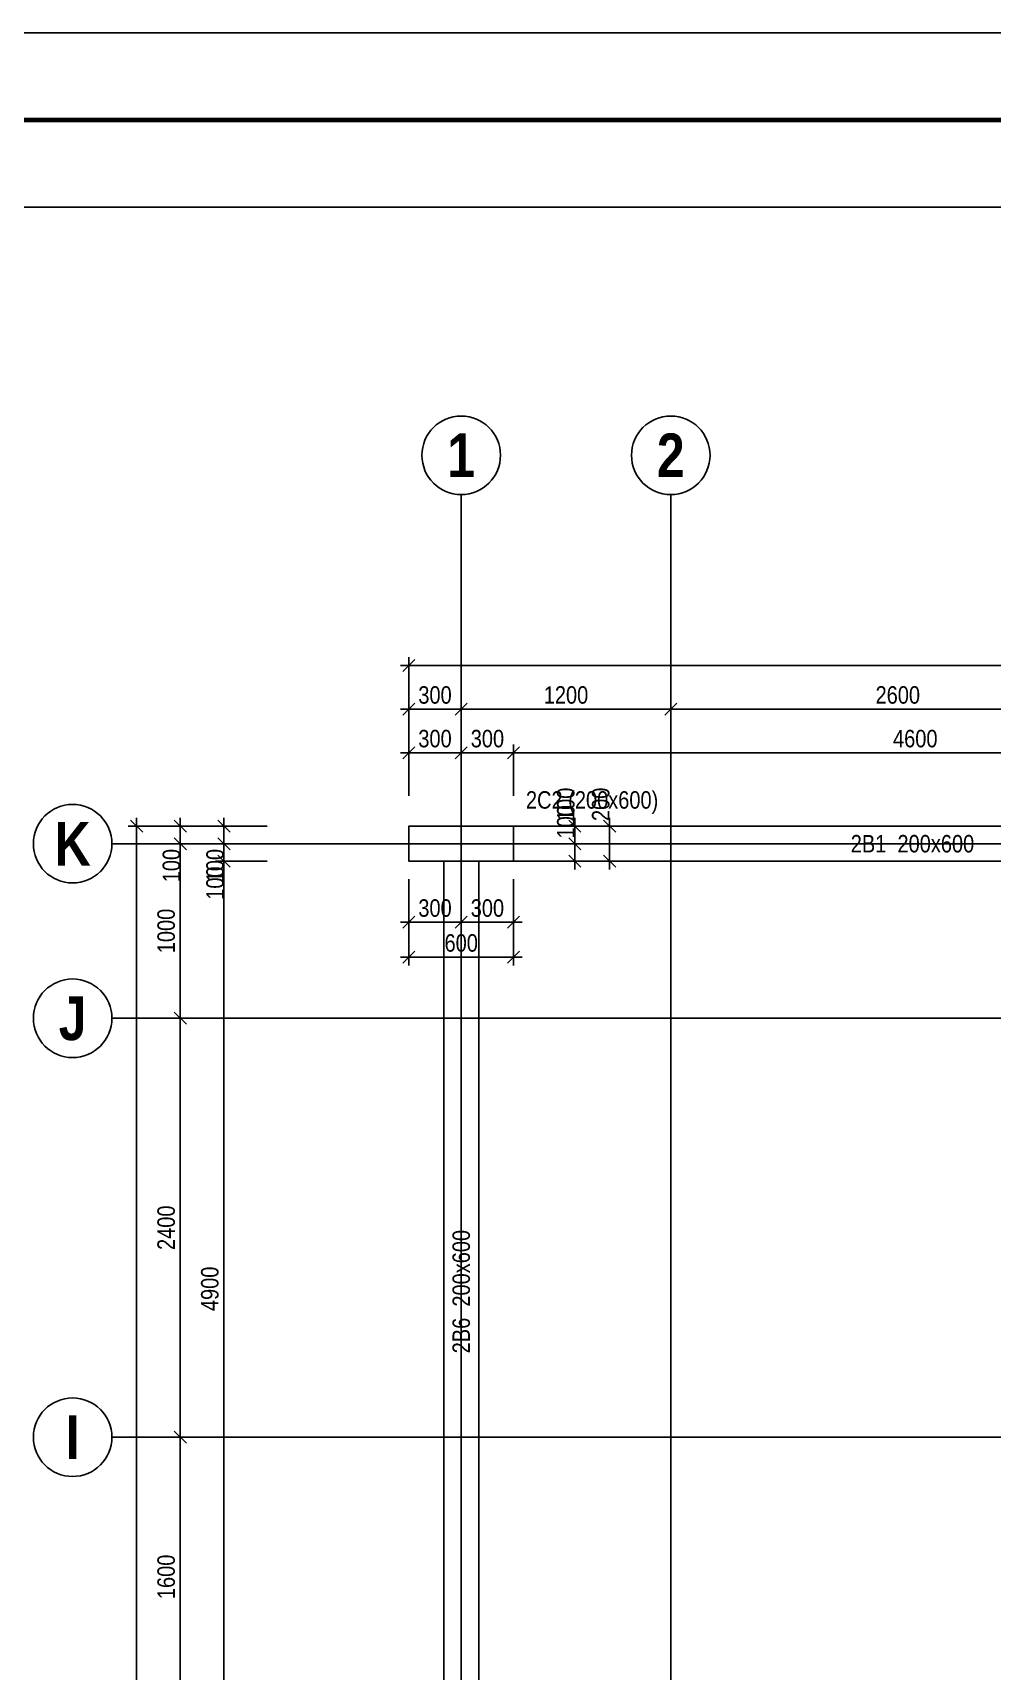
# Model space of a CAD drawing. Extents: x 0 to 206258, y -403073 to 0.
# Drawn here: x 76581 to 82075, y -21033 to -11647 of the extents above; entities that cross this region are included whole.
import ezdxf
from ezdxf.enums import TextEntityAlignment as Align
from ezdxf.lldxf.tags import DXFTag

# ---------------------------------------------------------------- set-up
doc = ezdxf.new("R2010")
doc.units = 0
doc.header["$LTSCALE"] = 1000
for name, color, linetype in [('Axis Circle(Dir 1)', 150, 'Continuous'), ('Axis Circle(Dir 2)', 150, 'Continuous'), ('Axis Label(Dir 1)', 7, 'Continuous'), ('Axis Label(Dir 2)', 7, 'Continuous'), ('Axis Line(Dir 1)', 8, 'CENTER2'), ('Axis Line(Dir 2)', 150, 'CENTER2'), ('Column Line', 7, 'Continuous'), ('Dimension Line', 5, 'Continuous'), ('SHEETSUMMARY-50', 1, 'Continuous'), ('SheetView', 40, 'Continuous'), ('SheetViewOut', 231, 'Continuous')]:
    doc.layers.add(name, color=color, linetype=linetype)
for name, color, linetype, true_color in [('Beam Label', 159, 'Continuous', 0x35424f), ('Beam Line', 159, 'HIDDEN2', 0x35424f), ('Column Label', 159, 'Continuous', 0x35424f)]:
    doc.layers.add(name, color=color, linetype=linetype, true_color=true_color)
doc.styles.add('Axis Label(Dir 1)', font='ARIALNB.TTF', dxfattribs={"height": 250})
doc.styles.add('Axis Label(Dir 2)', font='ARIALNB.TTF', dxfattribs={"height": 250})
doc.styles.add('Beam Label', font='ARIALN.TTF', dxfattribs={"height": 100})
doc.styles.add('Column Label', font='ARIALN.TTF', dxfattribs={"height": 100})
doc.styles.add('Dimension Text', font='ARIALN.TTF', dxfattribs={"height": 100})
tags = doc.linetypes.add('CENTER2', pattern=[1.125, 0.75, -0.125, 0.125, -0.125]).pattern_tags.tags
tags[10:11] = [DXFTag(74, 4), DXFTag(75, 0), DXFTag(340, '0'), DXFTag(46, 0.0), DXFTag(50, 0.0), DXFTag(44, 0.0), DXFTag(45, 0.0)]
tags[8:9] = [DXFTag(74, 4), DXFTag(75, 0), DXFTag(340, '0'), DXFTag(46, 0.0), DXFTag(50, 0.0), DXFTag(44, 0.0), DXFTag(45, 0.0)]
tags[6:7] = [DXFTag(74, 4), DXFTag(75, 0), DXFTag(340, '0'), DXFTag(46, 0.0), DXFTag(50, 0.0), DXFTag(44, 0.0), DXFTag(45, 0.0)]
tags[4:5] = [DXFTag(74, 4), DXFTag(75, 0), DXFTag(340, '0'), DXFTag(46, 0.0), DXFTag(50, 0.0), DXFTag(44, 0.0), DXFTag(45, 0.0)]
tags = doc.linetypes.add('HIDDEN2', pattern=[0.1875, 0.125, -0.0625]).pattern_tags.tags
tags[6:7] = [DXFTag(74, 4), DXFTag(75, 0), DXFTag(340, '0'), DXFTag(46, 0.0), DXFTag(50, 0.0), DXFTag(44, 0.0), DXFTag(45, 0.0)]
tags[4:5] = [DXFTag(74, 4), DXFTag(75, 0), DXFTag(340, '0'), DXFTag(46, 0.0), DXFTag(50, 0.0), DXFTag(44, 0.0), DXFTag(45, 0.0)]
doc.dimstyles.get("Standard").update_dxf_attribs({"dimtxt": 100, "dimasz": 30, "dimexe": 48.3, "dimexo": 103.5, "dimgap": 30, "dimtad": 1, "dimtoh": 1, "dimdec": 1, "dimdsep": 46, "dimtxsty": 'Dimension Text', "dimblk": 'PCDIM_TICK', "dimcen": 0.09, "dimclrd": 5, "dimclre": 5, "dimclrt": 5, "dimadec": 1, "dimazin": 0, "dimtp": 1, "dimtm": 1, "dimtfac": 1, "dimtdec": 4, "dimtofl": 0, "dimtmove": 0, "dimatfit": 3, "dimfxl": 1, "dimtolj": 1, "dimtzin": 0, "dimarcsym": 0})

# ---------------------------------------------------------------- blocks, each defined once
blk = doc.blocks.new('PCDIM_TICK')
at = {"layer": 'Dimension Line', "color": 0, "transparency": 33554687}
for p, q in [((1.15, 1.15), (-1.15, -1.15)), ((1.61, 0), (0, 0))]:
    blk.add_line(p, q, dxfattribs=at)
blk = doc.blocks.new('*U750')
at = {"layer": 'Dimension Line', "color": 5, "true_color": 0x0000ff, "transparency": 16777216}
for p, q in [((78734.3, -16495.7), (78734.3, -16790.5)), ((79034.3, -16495.7), (79034.3, -16790.5)), ((78734.3, -16742.2), (79034.3, -16742.2))]:
    blk.add_line(p, q, dxfattribs=at)
at = {"layer": 'Dimension Line', "color": 5, "true_color": 0x0000ff, "transparency": 16777216, "xscale": 30, "yscale": 30, "rotation": 180.0000000000004}
blk.add_blockref('PCDIM_TICK', (78734.3, -16742.2), dxfattribs=at)
at = {"layer": 'Dimension Line', "color": 5, "true_color": 0x0000ff, "transparency": 16777216, "xscale": 30, "yscale": 30}
blk.add_blockref('PCDIM_TICK', (79034.3, -16742.2), dxfattribs=at)
at = {"layer": 'Dimension Line', "color": 5, "true_color": 0x0000ff, "transparency": 16777216, "insert": (78884.3, -16712.2), "char_height": 100, "width": 181.501, "attachment_point": 8, "style": 'Dimension Text'}
blk.add_mtext('300', dxfattribs=at)
blk = doc.blocks.new('*U751')
at = {"layer": 'Dimension Line', "color": 5, "true_color": 0x0000ff, "transparency": 16777216}
for p, q in [((79034.3, -16495.7), (79034.3, -16790.5)), ((79334.3, -16495.7), (79334.3, -16790.5)), ((79034.3, -16742.2), (79334.3, -16742.2))]:
    blk.add_line(p, q, dxfattribs=at)
at = {"layer": 'Dimension Line', "color": 5, "true_color": 0x0000ff, "transparency": 16777216, "xscale": 30, "yscale": 30, "rotation": 180.0000000000004}
blk.add_blockref('PCDIM_TICK', (79034.3, -16742.2), dxfattribs=at)
at = {"layer": 'Dimension Line', "color": 5, "true_color": 0x0000ff, "transparency": 16777216, "xscale": 30, "yscale": 30}
blk.add_blockref('PCDIM_TICK', (79334.3, -16742.2), dxfattribs=at)
at = {"layer": 'Dimension Line', "color": 5, "true_color": 0x0000ff, "transparency": 16777216, "insert": (79184.3, -16712.2), "char_height": 100, "width": 181.501, "attachment_point": 8, "style": 'Dimension Text'}
blk.add_mtext('300', dxfattribs=at)
blk = doc.blocks.new('*U752')
at = {"layer": 'Dimension Line', "color": 5, "true_color": 0x0000ff, "transparency": 16777216}
for p, q in [((78734.3, -16495.7), (78734.3, -16990.5)), ((79334.3, -16495.7), (79334.3, -16990.5)), ((78734.3, -16942.2), (79334.3, -16942.2))]:
    blk.add_line(p, q, dxfattribs=at)
at = {"layer": 'Dimension Line', "color": 5, "true_color": 0x0000ff, "transparency": 16777216, "xscale": 30, "yscale": 30, "rotation": 180.0000000000004}
blk.add_blockref('PCDIM_TICK', (78734.3, -16942.2), dxfattribs=at)
at = {"layer": 'Dimension Line', "color": 5, "true_color": 0x0000ff, "transparency": 16777216, "xscale": 30, "yscale": 30}
blk.add_blockref('PCDIM_TICK', (79334.3, -16942.2), dxfattribs=at)
at = {"layer": 'Dimension Line', "color": 5, "true_color": 0x0000ff, "transparency": 16777216, "insert": (79034.3, -16912.2), "char_height": 100, "width": 181.97, "attachment_point": 8, "style": 'Dimension Text'}
blk.add_mtext('600', dxfattribs=at)
blk = doc.blocks.new('*U753')
at = {"layer": 'Dimension Line', "color": 5, "true_color": 0x0000ff, "transparency": 16777216}
for p, q in [((79437.8, -16292.2), (79732.6, -16292.2)), ((79684.3, -16292.2), (79684.3, -16262.2)), ((79684.3, -16392.2), (79684.3, -16292.2)), ((79437.8, -16392.2), (79732.6, -16392.2))]:
    blk.add_line(p, q, dxfattribs=at)
at = {"layer": 'Dimension Line', "color": 5, "true_color": 0x0000ff, "transparency": 16777216, "xscale": 30, "yscale": 30}
for p, rotation in [((79684.3, -16292.2), 89.99999999999447), ((79684.3, -16392.2), 269.9999999999834)]:
    blk.add_blockref('PCDIM_TICK', p, dxfattribs=dict(at, rotation=rotation))
at = {"layer": 'Dimension Line', "color": 5, "true_color": 0x0000ff, "transparency": 16777216, "insert": (79684.3, -16262.2), "char_height": 100, "width": 173.928, "attachment_point": 7, "rotation": 90, "style": 'Dimension Text'}
blk.add_mtext('100', dxfattribs=at)
blk = doc.blocks.new('*U754')
at = {"layer": 'Dimension Line', "color": 5, "true_color": 0x0000ff, "transparency": 16777216}
for p, q in [((79437.8, -16192.2), (79732.6, -16192.2)), ((79684.3, -16192.2), (79684.3, -16162.2)), ((79684.3, -16292.2), (79684.3, -16192.2)), ((79437.8, -16292.2), (79732.6, -16292.2))]:
    blk.add_line(p, q, dxfattribs=at)
at = {"layer": 'Dimension Line', "color": 5, "true_color": 0x0000ff, "transparency": 16777216, "xscale": 30, "yscale": 30}
for p, rotation in [((79684.3, -16192.2), 89.99999999999447), ((79684.3, -16292.2), 269.9999999999834)]:
    blk.add_blockref('PCDIM_TICK', p, dxfattribs=dict(at, rotation=rotation))
at = {"layer": 'Dimension Line', "color": 5, "true_color": 0x0000ff, "transparency": 16777216, "insert": (79684.3, -16162.2), "char_height": 100, "width": 173.928, "attachment_point": 7, "rotation": 90, "style": 'Dimension Text'}
blk.add_mtext('100', dxfattribs=at)
blk = doc.blocks.new('*U755')
at = {"layer": 'Dimension Line', "color": 5, "true_color": 0x0000ff, "transparency": 16777216}
for p, q in [((79437.8, -16192.2), (79932.6, -16192.2)), ((79884.3, -16192.2), (79884.3, -16162.2)), ((79884.3, -16392.2), (79884.3, -16192.2)), ((79437.8, -16392.2), (79932.6, -16392.2))]:
    blk.add_line(p, q, dxfattribs=at)
at = {"layer": 'Dimension Line', "color": 5, "true_color": 0x0000ff, "transparency": 16777216, "xscale": 30, "yscale": 30}
for p, rotation in [((79884.3, -16192.2), 89.99999999999447), ((79884.3, -16392.2), 269.9999999999834)]:
    blk.add_blockref('PCDIM_TICK', p, dxfattribs=dict(at, rotation=rotation))
at = {"layer": 'Dimension Line', "color": 5, "true_color": 0x0000ff, "transparency": 16777216, "insert": (79884.3, -16162.2), "char_height": 100, "width": 182.775, "attachment_point": 7, "rotation": 90, "style": 'Dimension Text'}
blk.add_mtext('200', dxfattribs=at)
blk = doc.blocks.new('*U770')
at = {"layer": 'Dimension Line', "color": 5, "true_color": 0x0000ff, "transparency": 16777216}
for p, q in [((79334.3, -16018), (79334.3, -15723.2)), ((83934.3, -16018), (83934.3, -15723.2)), ((83934.3, -15771.5), (79334.3, -15771.5))]:
    blk.add_line(p, q, dxfattribs=at)
at = {"layer": 'Dimension Line', "color": 5, "true_color": 0x0000ff, "transparency": 16777216, "xscale": 30, "yscale": 30, "rotation": 180.0000000000004}
blk.add_blockref('PCDIM_TICK', (79334.3, -15771.5), dxfattribs=at)
at = {"layer": 'Dimension Line', "color": 5, "true_color": 0x0000ff, "transparency": 16777216, "xscale": 30, "yscale": 30}
blk.add_blockref('PCDIM_TICK', (83934.3, -15771.5), dxfattribs=at)
at = {"layer": 'Dimension Line', "color": 5, "true_color": 0x0000ff, "transparency": 16777216, "insert": (81634.3, -15741.5), "char_height": 100, "width": 249.196, "attachment_point": 8, "style": 'Dimension Text'}
blk.add_mtext('4600', dxfattribs=at)
blk = doc.blocks.new('*U771')
at = {"layer": 'Dimension Line', "color": 5, "true_color": 0x0000ff, "transparency": 16777216}
for p, q in [((79034.3, -16018), (79034.3, -15723.2)), ((79334.3, -16018), (79334.3, -15723.2)), ((79334.3, -15771.5), (79034.3, -15771.5))]:
    blk.add_line(p, q, dxfattribs=at)
at = {"layer": 'Dimension Line', "color": 5, "true_color": 0x0000ff, "transparency": 16777216, "xscale": 30, "yscale": 30, "rotation": 180.0000000000004}
blk.add_blockref('PCDIM_TICK', (79034.3, -15771.5), dxfattribs=at)
at = {"layer": 'Dimension Line', "color": 5, "true_color": 0x0000ff, "transparency": 16777216, "xscale": 30, "yscale": 30}
blk.add_blockref('PCDIM_TICK', (79334.3, -15771.5), dxfattribs=at)
at = {"layer": 'Dimension Line', "color": 5, "true_color": 0x0000ff, "transparency": 16777216, "insert": (79184.3, -15741.5), "char_height": 100, "width": 181.501, "attachment_point": 8, "style": 'Dimension Text'}
blk.add_mtext('300', dxfattribs=at)
blk = doc.blocks.new('*U772')
at = {"layer": 'Dimension Line', "color": 5, "true_color": 0x0000ff, "transparency": 16777216}
for p, q in [((78734.3, -16018), (78734.3, -15723.2)), ((79034.3, -16018), (79034.3, -15723.2)), ((79034.3, -15771.5), (78734.3, -15771.5))]:
    blk.add_line(p, q, dxfattribs=at)
at = {"layer": 'Dimension Line', "color": 5, "true_color": 0x0000ff, "transparency": 16777216, "xscale": 30, "yscale": 30, "rotation": 180.0000000000004}
blk.add_blockref('PCDIM_TICK', (78734.3, -15771.5), dxfattribs=at)
at = {"layer": 'Dimension Line', "color": 5, "true_color": 0x0000ff, "transparency": 16777216, "xscale": 30, "yscale": 30}
blk.add_blockref('PCDIM_TICK', (79034.3, -15771.5), dxfattribs=at)
at = {"layer": 'Dimension Line', "color": 5, "true_color": 0x0000ff, "transparency": 16777216, "insert": (78884.3, -15741.5), "char_height": 100, "width": 181.501, "attachment_point": 8, "style": 'Dimension Text'}
blk.add_mtext('300', dxfattribs=at)
blk = doc.blocks.new('*U783')
at = {"layer": 'Dimension Line', "color": 5, "true_color": 0x0000ff, "transparency": 16777216}
for p, q in [((80234.3, -16018), (80234.3, -15473.2)), ((82834.3, -16018), (82834.3, -15473.2)), ((82834.3, -15521.5), (80234.3, -15521.5))]:
    blk.add_line(p, q, dxfattribs=at)
at = {"layer": 'Dimension Line', "color": 5, "true_color": 0x0000ff, "transparency": 16777216, "xscale": 30, "yscale": 30, "rotation": 180.0000000000004}
blk.add_blockref('PCDIM_TICK', (80234.3, -15521.5), dxfattribs=at)
at = {"layer": 'Dimension Line', "color": 5, "true_color": 0x0000ff, "transparency": 16777216, "xscale": 30, "yscale": 30}
blk.add_blockref('PCDIM_TICK', (82834.3, -15521.5), dxfattribs=at)
at = {"layer": 'Dimension Line', "color": 5, "true_color": 0x0000ff, "transparency": 16777216, "insert": (81534.3, -15491.5), "char_height": 100, "width": 247.252, "attachment_point": 8, "style": 'Dimension Text'}
blk.add_mtext('2600', dxfattribs=at)
blk = doc.blocks.new('*U784')
at = {"layer": 'Dimension Line', "color": 5, "true_color": 0x0000ff, "transparency": 16777216}
for p, q in [((79034.3, -16018), (79034.3, -15473.2)), ((80234.3, -16018), (80234.3, -15473.2)), ((80234.3, -15521.5), (79034.3, -15521.5))]:
    blk.add_line(p, q, dxfattribs=at)
at = {"layer": 'Dimension Line', "color": 5, "true_color": 0x0000ff, "transparency": 16777216, "xscale": 30, "yscale": 30, "rotation": 180.0000000000004}
blk.add_blockref('PCDIM_TICK', (79034.3, -15521.5), dxfattribs=at)
at = {"layer": 'Dimension Line', "color": 5, "true_color": 0x0000ff, "transparency": 16777216, "xscale": 30, "yscale": 30}
blk.add_blockref('PCDIM_TICK', (80234.3, -15521.5), dxfattribs=at)
at = {"layer": 'Dimension Line', "color": 5, "true_color": 0x0000ff, "transparency": 16777216, "insert": (79634.3, -15491.5), "char_height": 100, "width": 238.405, "attachment_point": 8, "style": 'Dimension Text'}
blk.add_mtext('1200', dxfattribs=at)
blk = doc.blocks.new('*U785')
at = {"layer": 'Dimension Line', "color": 5, "true_color": 0x0000ff, "transparency": 16777216}
for p, q in [((78734.3, -16018), (78734.3, -15473.2)), ((79034.3, -16018), (79034.3, -15473.2)), ((79034.3, -15521.5), (78734.3, -15521.5))]:
    blk.add_line(p, q, dxfattribs=at)
at = {"layer": 'Dimension Line', "color": 5, "true_color": 0x0000ff, "transparency": 16777216, "xscale": 30, "yscale": 30, "rotation": 180.0000000000004}
blk.add_blockref('PCDIM_TICK', (78734.3, -15521.5), dxfattribs=at)
at = {"layer": 'Dimension Line', "color": 5, "true_color": 0x0000ff, "transparency": 16777216, "xscale": 30, "yscale": 30}
blk.add_blockref('PCDIM_TICK', (79034.3, -15521.5), dxfattribs=at)
at = {"layer": 'Dimension Line', "color": 5, "true_color": 0x0000ff, "transparency": 16777216, "insert": (78884.3, -15491.5), "char_height": 100, "width": 181.501, "attachment_point": 8, "style": 'Dimension Text'}
blk.add_mtext('300', dxfattribs=at)
blk = doc.blocks.new('*U786')
at = {"layer": 'Dimension Line', "color": 5, "true_color": 0x0000ff, "transparency": 16777216}
for p, q in [((78734.3, -16018), (78734.3, -15223.2)), ((92134.3, -15271.5), (78734.3, -15271.5)), ((92134.3, -16018), (92134.3, -15223.2))]:
    blk.add_line(p, q, dxfattribs=at)
at = {"layer": 'Dimension Line', "color": 5, "true_color": 0x0000ff, "transparency": 16777216, "xscale": 30, "yscale": 30, "rotation": 180.0000000000004}
blk.add_blockref('PCDIM_TICK', (78734.3, -15271.5), dxfattribs=at)
at = {"layer": 'Dimension Line', "color": 5, "true_color": 0x0000ff, "transparency": 16777216, "xscale": 30, "yscale": 30}
blk.add_blockref('PCDIM_TICK', (92134.3, -15271.5), dxfattribs=at)
at = {"layer": 'Dimension Line', "color": 5, "true_color": 0x0000ff, "transparency": 16777216, "insert": (85434.3, -15241.5), "char_height": 100, "width": 302.882, "attachment_point": 8, "style": 'Dimension Text'}
blk.add_mtext('13400', dxfattribs=at)
blk = doc.blocks.new('*U817')
at = {"layer": 'Dimension Line', "color": 5, "true_color": 0x0000ff, "transparency": 16777216}
for p, q in [((77922.4, -16192.2), (77627.6, -16192.2)), ((77675.9, -16192.2), (77675.9, -16292.2)), ((77922.4, -16292.2), (77627.6, -16292.2)), ((77675.9, -16292.2), (77675.9, -16322.2))]:
    blk.add_line(p, q, dxfattribs=at)
at = {"layer": 'Dimension Line', "color": 5, "true_color": 0x0000ff, "transparency": 16777216, "xscale": 30, "yscale": 30}
for p, rotation in [((77675.9, -16192.2), 89.99999999999447), ((77675.9, -16292.2), 269.9999999999834)]:
    blk.add_blockref('PCDIM_TICK', p, dxfattribs=dict(at, rotation=rotation))
at = {"layer": 'Dimension Line', "color": 5, "true_color": 0x0000ff, "transparency": 16777216, "insert": (77675.9, -16322.2), "char_height": 100, "width": 173.928, "attachment_point": 9, "rotation": 90, "style": 'Dimension Text'}
blk.add_mtext('100', dxfattribs=at)
blk = doc.blocks.new('*U818')
at = {"layer": 'Dimension Line', "color": 5, "true_color": 0x0000ff, "transparency": 16777216}
for p, q in [((77922.4, -16292.2), (77627.6, -16292.2)), ((77675.9, -16292.2), (77675.9, -16392.2)), ((77922.4, -16392.2), (77627.6, -16392.2)), ((77675.9, -16392.2), (77675.9, -16422.2))]:
    blk.add_line(p, q, dxfattribs=at)
at = {"layer": 'Dimension Line', "color": 5, "true_color": 0x0000ff, "transparency": 16777216, "xscale": 30, "yscale": 30}
for p, rotation in [((77675.9, -16292.2), 89.99999999999447), ((77675.9, -16392.2), 269.9999999999834)]:
    blk.add_blockref('PCDIM_TICK', p, dxfattribs=dict(at, rotation=rotation))
at = {"layer": 'Dimension Line', "color": 5, "true_color": 0x0000ff, "transparency": 16777216, "insert": (77675.9, -16422.2), "char_height": 100, "width": 173.928, "attachment_point": 9, "rotation": 90, "style": 'Dimension Text'}
blk.add_mtext('100', dxfattribs=at)
blk = doc.blocks.new('*U819')
at = {"layer": 'Dimension Line', "color": 5, "true_color": 0x0000ff, "transparency": 16777216}
for p, q in [((77922.4, -16392.2), (77627.6, -16392.2)), ((77675.9, -16392.2), (77675.9, -21292.2)), ((77922.4, -21292.2), (77627.6, -21292.2))]:
    blk.add_line(p, q, dxfattribs=at)
at = {"layer": 'Dimension Line', "color": 5, "true_color": 0x0000ff, "transparency": 16777216, "xscale": 30, "yscale": 30}
for p, rotation in [((77675.9, -16392.2), 89.99999999999447), ((77675.9, -21292.2), 269.9999999999834)]:
    blk.add_blockref('PCDIM_TICK', p, dxfattribs=dict(at, rotation=rotation))
at = {"layer": 'Dimension Line', "color": 5, "true_color": 0x0000ff, "transparency": 16777216, "insert": (77645.9, -18842.2), "char_height": 100, "width": 249.196, "attachment_point": 8, "rotation": 90, "style": 'Dimension Text'}
blk.add_mtext('4900', dxfattribs=at)
blk = doc.blocks.new('*U833')
at = {"layer": 'Dimension Line', "color": 5, "true_color": 0x0000ff, "transparency": 16777216}
for p, q in [((77922.4, -16192.2), (77377.6, -16192.2)), ((77425.9, -16192.2), (77425.9, -16292.2)), ((77922.4, -16292.2), (77377.6, -16292.2)), ((77425.9, -16292.2), (77425.9, -16322.2))]:
    blk.add_line(p, q, dxfattribs=at)
at = {"layer": 'Dimension Line', "color": 5, "true_color": 0x0000ff, "transparency": 16777216, "xscale": 30, "yscale": 30}
for p, rotation in [((77425.9, -16192.2), 89.99999999999447), ((77425.9, -16292.2), 269.9999999999834)]:
    blk.add_blockref('PCDIM_TICK', p, dxfattribs=dict(at, rotation=rotation))
at = {"layer": 'Dimension Line', "color": 5, "true_color": 0x0000ff, "transparency": 16777216, "insert": (77425.9, -16322.2), "char_height": 100, "width": 173.928, "attachment_point": 9, "rotation": 90, "style": 'Dimension Text'}
blk.add_mtext('100', dxfattribs=at)
blk = doc.blocks.new('*U834')
at = {"layer": 'Dimension Line', "color": 5, "true_color": 0x0000ff, "transparency": 16777216}
for p, q in [((77922.4, -16292.2), (77377.6, -16292.2)), ((77425.9, -16292.2), (77425.9, -17292.2)), ((77922.4, -17292.2), (77377.6, -17292.2))]:
    blk.add_line(p, q, dxfattribs=at)
at = {"layer": 'Dimension Line', "color": 5, "true_color": 0x0000ff, "transparency": 16777216, "xscale": 30, "yscale": 30}
for p, rotation in [((77425.9, -16292.2), 89.99999999999447), ((77425.9, -17292.2), 269.9999999999834)]:
    blk.add_blockref('PCDIM_TICK', p, dxfattribs=dict(at, rotation=rotation))
at = {"layer": 'Dimension Line', "color": 5, "true_color": 0x0000ff, "transparency": 16777216, "insert": (77395.9, -16792.2), "char_height": 100, "width": 238.405, "attachment_point": 8, "rotation": 90, "style": 'Dimension Text'}
blk.add_mtext('1000', dxfattribs=at)
blk = doc.blocks.new('*U835')
at = {"layer": 'Dimension Line', "color": 5, "true_color": 0x0000ff, "transparency": 16777216}
for p, q in [((77922.4, -17292.2), (77377.6, -17292.2)), ((77425.9, -17292.2), (77425.9, -19692.2)), ((77922.4, -19692.2), (77377.6, -19692.2))]:
    blk.add_line(p, q, dxfattribs=at)
at = {"layer": 'Dimension Line', "color": 5, "true_color": 0x0000ff, "transparency": 16777216, "xscale": 30, "yscale": 30}
for p, rotation in [((77425.9, -17292.2), 89.99999999999447), ((77425.9, -19692.2), 269.9999999999834)]:
    blk.add_blockref('PCDIM_TICK', p, dxfattribs=dict(at, rotation=rotation))
at = {"layer": 'Dimension Line', "color": 5, "true_color": 0x0000ff, "transparency": 16777216, "insert": (77395.9, -18492.2), "char_height": 100, "width": 247.252, "attachment_point": 8, "rotation": 90, "style": 'Dimension Text'}
blk.add_mtext('2400', dxfattribs=at)
blk = doc.blocks.new('*U836')
at = {"layer": 'Dimension Line', "color": 5, "true_color": 0x0000ff, "transparency": 16777216}
for p, q in [((77922.4, -19692.2), (77377.6, -19692.2)), ((77425.9, -19692.2), (77425.9, -21292.2)), ((77922.4, -21292.2), (77377.6, -21292.2))]:
    blk.add_line(p, q, dxfattribs=at)
at = {"layer": 'Dimension Line', "color": 5, "true_color": 0x0000ff, "transparency": 16777216, "xscale": 30, "yscale": 30}
for p, rotation in [((77425.9, -19692.2), 89.99999999999447), ((77425.9, -21292.2), 269.9999999999834)]:
    blk.add_blockref('PCDIM_TICK', p, dxfattribs=dict(at, rotation=rotation))
at = {"layer": 'Dimension Line', "color": 5, "true_color": 0x0000ff, "transparency": 16777216, "insert": (77395.9, -20492.2), "char_height": 100, "width": 238.405, "attachment_point": 8, "rotation": 90, "style": 'Dimension Text'}
blk.add_mtext('1600', dxfattribs=at)
blk = doc.blocks.new('*U848')
at = {"layer": 'Dimension Line', "color": 5, "true_color": 0x0000ff, "transparency": 16777216}
for p, q in [((77922.4, -16192.2), (77127.6, -16192.2)), ((77175.9, -16192.2), (77175.9, -35092.2)), ((77922.4, -35092.2), (77127.6, -35092.2))]:
    blk.add_line(p, q, dxfattribs=at)
at = {"layer": 'Dimension Line', "color": 5, "true_color": 0x0000ff, "transparency": 16777216, "xscale": 30, "yscale": 30}
for p, rotation in [((77175.9, -16192.2), 89.99999999999447), ((77175.9, -35092.2), 269.9999999999834)]:
    blk.add_blockref('PCDIM_TICK', p, dxfattribs=dict(at, rotation=rotation))
at = {"layer": 'Dimension Line', "color": 5, "true_color": 0x0000ff, "transparency": 16777216, "insert": (77145.9, -25642.2), "char_height": 100, "width": 302.882, "attachment_point": 8, "rotation": 90, "style": 'Dimension Text'}
blk.add_mtext('18900', dxfattribs=at)

msp = doc.modelspace()

# ---------------------------------------------------------------- linework, layer by layer
at = {"layer": 'Axis Circle(Dir 1)', "transparency": 33554687}
for centre in [(76809.29, -16292.207), (76809.29, -17292.207), (76809.29, -19692.207)]:
    msp.add_circle(centre, 225, dxfattribs=at)
at = {"layer": 'Axis Circle(Dir 2)', "transparency": 33554687}
for centre in [(79034.29, -14067.207), (80234.29, -14067.207)]:
    msp.add_circle(centre, 225, dxfattribs=at)
at = {"layer": 'Axis Line(Dir 1)', "transparency": 33554687}
for points in [[(77034.29, -16292.207), (94834.29, -16292.207)], [(77034.29, -17292.207), (94834.29, -17292.207)], [(77034.29, -19692.207), (94834.29, -19692.207)]]:
    msp.add_lwpolyline(points, dxfattribs=at)
at = {"layer": 'Axis Line(Dir 2)', "transparency": 33554687}
for points in [[(79034.29, -38092.207), (79034.29, -14292.207)], [(80234.29, -38092.207), (80234.29, -14292.207)]]:
    msp.add_lwpolyline(points, dxfattribs=at)
at = {"layer": 'Beam Line', "linetype": 'Continuous', "transparency": 33554687}
for points in [[(79334.29, -16192.207), (83934.29, -16192.207)], [(78934.29, -21292.207), (78934.29, -16392.207)]]:
    msp.add_lwpolyline(points, dxfattribs=at)
at = {"layer": 'Beam Line', "transparency": 33554687}
for points in [[(79134.29, -21292.207), (79134.29, -16392.207)], [(79334.29, -16392.207), (83934.29, -16392.207)]]:
    msp.add_lwpolyline(points, dxfattribs=at)
at = {"layer": 'Column Line', "transparency": 33554687}
msp.add_lwpolyline([(79334.29, -16392.207), (79334.29, -16192.207), (78734.29, -16192.207), (78734.29, -16392.207)], close=True, dxfattribs=at)
at = {"layer": 'SHEETSUMMARY-50', "transparency": 33554687, "const_width": 28}
msp.add_lwpolyline([(75804.79, -12146.707), (75804.79, -53196.707), (133504.79, -53196.707), (133504.79, -12146.707), (75804.79, -12146.707), (75804.79, -12146.707)], close=True, dxfattribs=at)
at = {"layer": 'SheetView', "transparency": 33554687}
msp.add_lwpolyline([(76304.79, -12646.707), (76304.79, -52696.707), (125255.305, -52696.707), (125255.305, -12646.707)], close=True, dxfattribs=at)
at = {"layer": 'SheetViewOut', "transparency": 33554687}
msp.add_lwpolyline([(74554.79, -53696.707), (74554.79, -11646.707), (134004.79, -11646.707), (134004.79, -53696.707)], close=True, dxfattribs=at)

# ---------------------------------------------------------------- texts
at = {"layer": 'Axis Label(Dir 1)', "transparency": 33554687, "style": 'Axis Label(Dir 1)'}
for s, p in [('K', (76809.29, -16292.207)), ('J', (76809.29, -17292.207)), ('I', (76809.29, -19692.207))]:
    msp.add_text(s, height=250, dxfattribs=at).set_placement(p, align=Align.MIDDLE_CENTER)
at = {"layer": 'Axis Label(Dir 2)', "transparency": 33554687, "style": 'Axis Label(Dir 2)'}
for s, p in [('1', (79034.29, -14067.207)), ('2', (80234.29, -14067.207))]:
    msp.add_text(s, height=250, dxfattribs=at).set_placement(p, align=Align.MIDDLE_CENTER)
at = {"layer": 'Beam Label', "transparency": 33554687, "style": 'Beam Label'}
msp.add_text('2B1  200x600 ', height=100, dxfattribs=at).set_placement((81634.29, -16292.207), align=Align.MIDDLE_CENTER)
msp.add_text('2B6  200x600 ', height=100, rotation=90, dxfattribs=at).set_placement((79034.29, -18842.207), align=Align.MIDDLE_CENTER)
at = {"layer": 'Column Label', "transparency": 33554687, "style": 'Column Label'}
msp.add_text('2C2 (200x600)', height=100, dxfattribs=at).set_placement((79405.001, -16121.496), align=Align.BOTTOM_LEFT)

# ---------------------------------------------------------------- dimensions: what is measured, and where the dimension line sits
at = {"layer": 'Dimension Line', "transparency": 33554687}
for base, p1, p2, angle, picture, middle in [((85434.29, -15271.496), (92134.29, -16121.496), (78734.29, -16121.496), 180, '*U786', (85434.29, -15271.496)), ((78884.29, -15521.496), (79034.29, -16121.496), (78734.29, -16121.496), 180, '*U785', (78884.29, -15521.496)), ((79634.29, -15521.496), (80234.29, -16121.496), (79034.29, -16121.496), 180, '*U784', (79634.29, -15521.496)), ((81534.29, -15521.496), (82834.29, -16121.496), (80234.29, -16121.496), 180, '*U783', (81534.29, -15521.496)), ((78884.29, -15771.496), (79034.29, -16121.496), (78734.29, -16121.496), 180, '*U772', (78884.29, -15771.496)), ((79184.29, -15771.496), (79334.29, -16121.496), (79034.29, -16121.496), 180, '*U771', (79184.29, -15771.496)), ((81634.29, -15771.496), (83934.29, -16121.496), (79334.29, -16121.496), 180, '*U770', (81634.29, -15771.496)), ((77175.856, -25642.207), (78025.856, -16192.207), (78025.856, -35092.207), 270, '*U848', (77175.856, -25642.207)), ((77425.856, -16242.207), (78025.856, -16192.207), (78025.856, -16292.207), 270, '*U833', (77425.856, -16242.207)), ((77675.856, -16242.207), (78025.856, -16192.207), (78025.856, -16292.207), 270, '*U817', (77675.856, -16242.207)), ((77425.856, -16792.207), (78025.856, -16292.207), (78025.856, -17292.207), 270, '*U834', (77425.856, -16792.207)), ((77675.856, -16342.207), (78025.856, -16292.207), (78025.856, -16392.207), 270, '*U818', (77675.856, -16342.207)), ((77675.856, -18842.207), (78025.856, -16392.207), (78025.856, -21292.207), 270, '*U819', (77675.856, -18842.207)), ((77425.856, -18492.207), (78025.856, -17292.207), (78025.856, -19692.207), 270, '*U835', (77425.856, -18492.207)), ((77425.856, -20492.207), (78025.856, -19692.207), (78025.856, -21292.207), 270, '*U836', (77425.856, -20492.207))]:
    dim = msp.add_linear_dim(base=base, p1=p1, p2=p2, angle=angle, dimstyle='Standard', override={"dimscale": 1, "dimtxt": 100, "dimasz": 30, "dimexe": 48.3, "dimexo": 103.5, "dimgap": 30, "dimtad": 1, "dimtih": 0, "dimdec": 1, "dimlfac": 1, "dimzin": 8, "dimlunit": 2, "dimpost": '', "dimtxsty": 'Dimension Text', "dimblk": 'PCDIM_TICK', "dimse1": 0, "dimse2": 0, "dimsd2": 0, "dimclrd": 5, "dimclre": 5, "dimclrt": 5, "dimaunit": 0, "dimadec": 1, "dimazin": 0, "dimtol": 0, "dimtp": 1, "dimtm": 1, "dimtmove": 0}, dxfattribs=at)
    dim.commit()
    dim.dimension.update_dxf_attribs({"geometry": picture, "text_midpoint": middle})
for p1, p2, distance, picture, middle in [((79334.29, -16292.207), (79334.29, -16192.207), -350, '*U754', (79684.29, -16242.207)), ((79334.29, -16392.207), (79334.29, -16192.207), -550, '*U755', (79884.29, -16292.207)), ((79334.29, -16392.207), (79334.29, -16292.207), -350, '*U753', (79684.29, -16342.207)), ((78734.29, -16392.207), (79034.29, -16392.207), -350, '*U750', (78884.29, -16742.207)), ((78734.29, -16392.207), (79334.29, -16392.207), -550, '*U752', (79034.29, -16942.207)), ((79034.29, -16392.207), (79334.29, -16392.207), -350, '*U751', (79184.29, -16742.207))]:
    dim = msp.add_aligned_dim(p1=p1, p2=p2, distance=distance, dimstyle='Standard', override={"dimscale": 1, "dimtxt": 100, "dimasz": 30, "dimexe": 48.3, "dimexo": 103.5, "dimgap": 30, "dimtad": 1, "dimtih": 0, "dimdec": 1, "dimlfac": 1, "dimzin": 8, "dimlunit": 2, "dimpost": '', "dimtxsty": 'Dimension Text', "dimblk": 'PCDIM_TICK', "dimse1": 0, "dimse2": 0, "dimsd2": 0, "dimclrd": 5, "dimclre": 5, "dimclrt": 5, "dimaunit": 0, "dimadec": 1, "dimazin": 0, "dimtol": 0, "dimtp": 1, "dimtm": 1, "dimtmove": 0}, dxfattribs=at)
    dim.commit()
    dim.dimension.update_dxf_attribs({"geometry": picture, "text_midpoint": middle})

doc.saveas('drawing.dxf')
